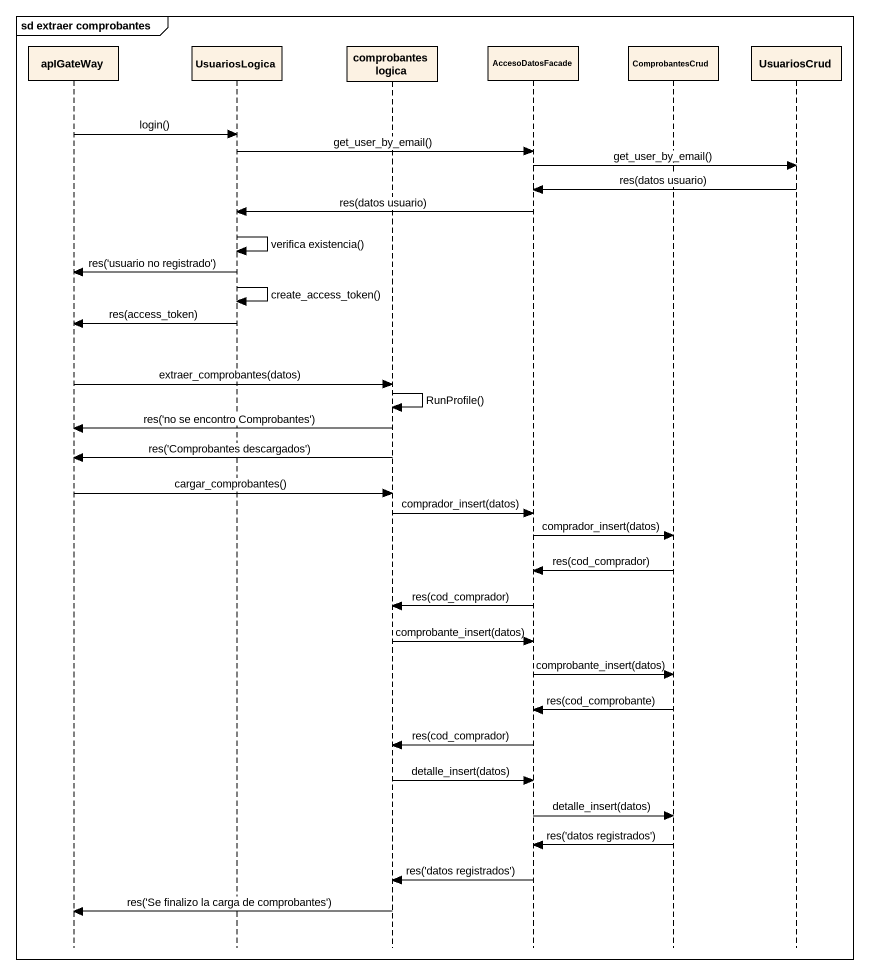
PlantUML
@startuml
mainframe sd extraer comprobantes
hide footbox
participant apIGateWay
participant UsuariosLogica
participant "comprobantes logica" as comprobantes_logica
participant AccesoDatosFacade
participant ComprobantesCrud
participant UsuariosCrud

apIGateWay -> UsuariosLogica : login()
UsuariosLogica -> AccesoDatosFacade : get_user_by_email()
AccesoDatosFacade -> UsuariosCrud : get_user_by_email()
UsuariosCrud -> AccesoDatosFacade : res(datos usuario)
AccesoDatosFacade -> UsuariosLogica : res(datos usuario)
UsuariosLogica -> UsuariosLogica : verifica existencia()
UsuariosLogica -> apIGateWay : res('usuario no registrado')
UsuariosLogica -> UsuariosLogica : create_access_token()
UsuariosLogica -> apIGateWay : res(access_token)
apIGateWay -> comprobantes_logica : extraer_comprobantes(datos)
comprobantes_logica -> comprobantes_logica : RunProfile()
comprobantes_logica -> apIGateWay : res('no se encontro Comprobantes')
comprobantes_logica -> apIGateWay : res('Comprobantes descargados')
apIGateWay -> comprobantes_logica : cargar_comprobantes()
comprobantes_logica -> AccesoDatosFacade : comprador_insert(datos)
AccesoDatosFacade -> ComprobantesCrud : comprador_insert(datos)
ComprobantesCrud -> AccesoDatosFacade : res(cod_comprador)
AccesoDatosFacade -> comprobantes_logica : res(cod_comprador)
comprobantes_logica -> AccesoDatosFacade : comprobante_insert(datos)
AccesoDatosFacade -> ComprobantesCrud : comprobante_insert(datos)
ComprobantesCrud -> AccesoDatosFacade : res(cod_comprobante)
AccesoDatosFacade -> comprobantes_logica : res(cod_comprador)
comprobantes_logica -> AccesoDatosFacade : detalle_insert(datos)
AccesoDatosFacade -> ComprobantesCrud : detalle_insert(datos)
ComprobantesCrud -> AccesoDatosFacade : res('datos registrados')
AccesoDatosFacade -> comprobantes_logica : res('datos registrados')
comprobantes_logica -> apIGateWay : res('Se finalizo la carga de comprobantes')
@enduml
